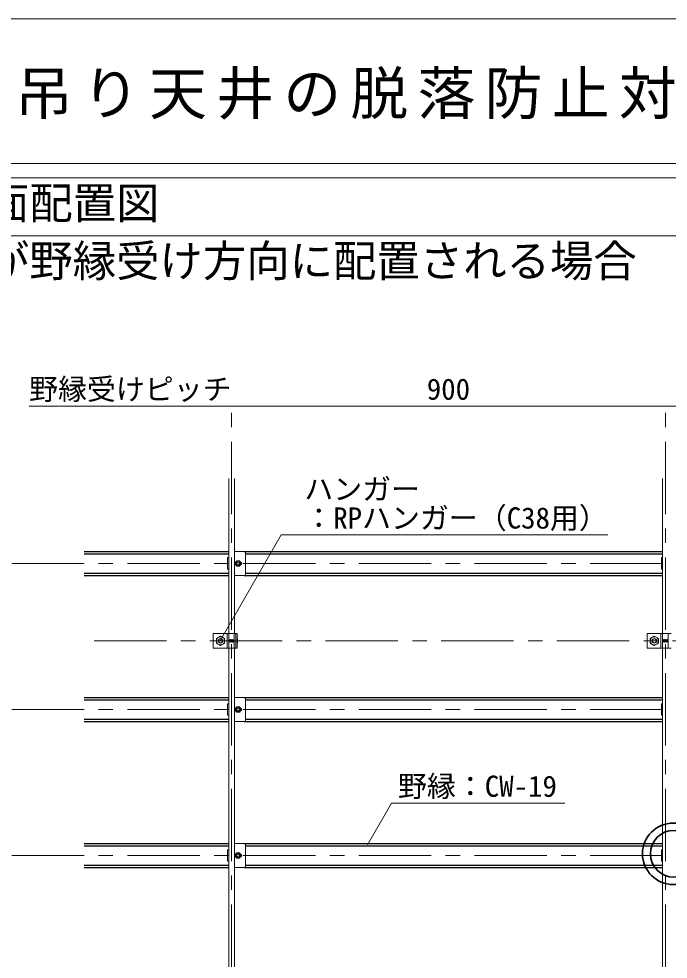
# Model space of a CAD drawing. Units: millimetres at full size, sheet at 1:30; details may follow other scales. Extents: x -5790 to 5910, y -4184 to 4114.
# Drawn here: x -5107 to -3760, y 2163 to 4114 of the extents above; entities that cross this region are included whole.
import ezdxf
from ezdxf.enums import TextEntityAlignment as Align

# ---------------------------------------------------------------- set-up
doc = ezdxf.new("R2010")
doc.units = ezdxf.units.MM
doc.header["$LTSCALE"] = 30
for name, pattern in [('CHAIN1', [8, 5, -1, 1, -1]), ('DASHED1', [1.8, 1.2, -0.6]), ('DASHED2', [3, 2, -1])]:
    doc.linetypes.add(name, pattern=pattern)
for name, color, linetype, lineweight in [('4-0_中心線', 4, 'CHAIN1', 9), ('4-1_吊り材', 7, 'Continuous', 18), ('4-2_野縁受け', 3, 'Continuous', 18), ('4-3_野縁', 2, 'Continuous', 25), ('4-5_寸法', 4, 'Continuous', 9), ('4-6_文字', 7, 'Continuous', 18), ('4-7_金具', 6, 'Continuous', 35), ('4-A_クリップ', 7, 'Continuous', 18), ('4-B_ビス', 7, 'Continuous', 18), ('F-2', 3, 'Continuous', 18), ('F-6_文字', 7, 'Continuous', 18)]:
    doc.layers.add(name, color=color, linetype=linetype, lineweight=lineweight)
doc.styles.add('ＭＳ ゴシック', font='')
doc.styles.get('ＭＳ ゴシック').set_extended_font_data('MS Gothic')

msp = doc.modelspace()

# ---------------------------------------------------------------- linework, layer by layer
at = {"layer": '4-0_中心線'}
for p, q in [((-4665.78, 686.31), (-4665.78, 3310.31)), ((-3765.78, 686.31), (-3765.78, 3310.31)), ((-5121.78, 2983.81), (-2580.78, 2983.81)), ((-4950.79, 2823.31), (-2409.78, 2823.31)), ((-5121.78, 2680.81), (-2580.78, 2680.81)), ((-5121.78, 2377.81), (-2580.78, 2377.81))]:
    msp.add_line(p, q, dxfattribs=at)
at = {"layer": '4-1_吊り材', "linetype": 'DASHED2'}
for p, q in [((-4674.98, 2808.31), (-4674.98, 2838.31)), ((-3774.98, 2808.31), (-3774.98, 2838.31))]:
    msp.add_line(p, q, dxfattribs=at)
at = {"layer": '4-1_吊り材'}
for p, q in [((-4671.78, 2808.31), (-4671.78, 2838.31)), ((-4660.28, 2808.31), (-4660.28, 2838.31)), ((-4657.03, 2808.31), (-4657.03, 2838.31)), ((-4654.12, 2808.31), (-4654.12, 2838.31)), ((-3771.78, 2808.31), (-3771.78, 2838.31)), ((-3760.28, 2808.31), (-3760.28, 2838.31)), ((-4697.28, 2818.4), (-4688.78, 2813.5)), ((-4688.78, 2813.5), (-4680.28, 2818.4)), ((-4680.28, 2818.4), (-4680.28, 2828.22)), ((-3797.28, 2818.4), (-3788.78, 2813.5)), ((-3788.78, 2813.5), (-3780.28, 2818.4)), ((-3780.28, 2818.4), (-3780.28, 2828.22)), ((-4703.78, 2808.31), (-4654.12, 2808.31)), ((-3803.78, 2808.31), (-3754.12, 2808.31))]:
    msp.add_line(p, q, dxfattribs=at)
for points in [[(-4654.12, 2838.31), (-4703.78, 2838.31), (-4703.78, 2808.31)], [(-4697.28, 2818.4), (-4697.28, 2828.22), (-4688.78, 2833.13), (-4680.28, 2828.22)], [(-3754.12, 2838.31), (-3803.78, 2838.31), (-3803.78, 2808.31)], [(-3797.28, 2818.4), (-3797.28, 2828.22), (-3788.78, 2833.13), (-3780.28, 2828.22)]]:
    msp.add_lwpolyline(points, dxfattribs=at)
for centre, radius in [((-4688.78, 2823.31), 8.5), ((-3788.78, 2823.31), 8.5), ((-4688.78, 2823.31), 4.76), ((-3788.78, 2823.31), 4.76)]:
    msp.add_circle(centre, radius, dxfattribs=at)
at = {"layer": '4-1_吊り材', "linetype": 'DASHED1'}
for centre in [(-4688.78, 2823.31), (-3788.78, 2823.31)]:
    msp.add_circle(centre, 4.25, dxfattribs=at)
at = {"layer": '4-2_野縁受け'}
for p, q in [((-4671.78, 2838.31), (-4671.78, 3160.31)), ((-4659.78, 2838.31), (-4659.78, 3160.31)), ((-3771.78, 2838.31), (-3771.78, 3160.31)), ((-4671.78, 1938.31), (-4671.78, 2808.31)), ((-4659.78, 1938.31), (-4659.78, 2808.31)), ((-3771.78, 1938.31), (-3771.78, 2808.31))]:
    msp.add_line(p, q, dxfattribs=at)
at = {"layer": '4-3_野縁'}
for p, q in [((-4971.78, 3008.81), (-4671.78, 3008.81)), ((-4639.78, 3008.81), (-3771.78, 3008.81)), ((-4971.78, 3003.81), (-4671.78, 3003.81)), ((-4636.78, 3003.81), (-3771.78, 3003.81)), ((-4971.78, 2963.81), (-4671.78, 2963.81)), ((-4971.78, 2958.81), (-4671.78, 2958.81)), ((-4639.78, 2958.81), (-3771.78, 2958.81)), ((-4636.78, 2963.81), (-3771.78, 2963.81)), ((-4971.78, 2705.81), (-4671.78, 2705.81)), ((-4971.78, 2700.81), (-4671.78, 2700.81)), ((-4639.78, 2705.81), (-3771.78, 2705.81)), ((-4636.78, 2700.81), (-3771.78, 2700.81)), ((-4971.78, 2660.81), (-4671.78, 2660.81)), ((-4971.78, 2655.81), (-4671.78, 2655.81)), ((-4639.78, 2655.81), (-3771.78, 2655.81)), ((-4636.78, 2660.81), (-3771.78, 2660.81)), ((-4971.78, 2402.81), (-4671.78, 2402.81)), ((-4639.78, 2402.81), (-3771.78, 2402.81)), ((-4971.78, 2397.81), (-4671.78, 2397.81)), ((-4636.78, 2397.81), (-3771.78, 2397.81)), ((-4971.78, 2357.81), (-4671.78, 2357.81)), ((-4971.78, 2352.81), (-4671.78, 2352.81)), ((-4639.78, 2352.81), (-3771.78, 2352.81)), ((-4636.78, 2357.81), (-3771.78, 2357.81))]:
    msp.add_line(p, q, dxfattribs=at)
at = {"layer": '4-5_寸法'}
for p, q in [((-5085.78, 3310.31), (-3765.78, 3310.31)), ((-3765.78, 3310.31), (-2865.78, 3310.31))]:
    msp.add_line(p, q, dxfattribs=at)
at = {"layer": '4-6_文字'}
for p, q in [((-4562.62, 3042.99), (-4688.51, 2824.94)), ((-4562.62, 3042.99), (-3884.9, 3042.99)), ((-4333.89, 2486.4), (-4383.89, 2399.8)), ((-4333.89, 2486.4), (-3974.2, 2486.4))]:
    msp.add_line(p, q, dxfattribs=at)
at = {"layer": '4-7_金具'}
for centre, radius in [((-3749.56, 2381.41), 63.79), ((-3748.47, 2381.42), 48.52)]:
    msp.add_circle(centre, radius, dxfattribs=at)
at = {"layer": '4-A_クリップ'}
for p, q in [((-4639.78, 3008.81), (-4659.78, 3008.81)), ((-4636.78, 2961.81), (-4636.78, 3005.81)), ((-4636.78, 3004.53), (-4636.78, 2963.09)), ((-4671.78, 2971.82), (-4674.08, 2971.82)), ((-3771.78, 2971.82), (-3774.08, 2971.82)), ((-4659.78, 2958.81), (-4639.78, 2958.81)), ((-4639.78, 2705.81), (-4659.78, 2705.81)), ((-4636.78, 2658.81), (-4636.78, 2702.81)), ((-4636.78, 2701.53), (-4636.78, 2660.09)), ((-4671.78, 2668.82), (-4674.08, 2668.82)), ((-4659.78, 2655.81), (-4639.78, 2655.81)), ((-3771.78, 2668.82), (-3774.08, 2668.82)), ((-4639.78, 2402.81), (-4659.78, 2402.81)), ((-4636.78, 2355.81), (-4636.78, 2399.81)), ((-4636.78, 2398.53), (-4636.78, 2357.09)), ((-4671.78, 2365.82), (-4674.08, 2365.82)), ((-3771.78, 2365.82), (-3774.08, 2365.82)), ((-4659.78, 2352.81), (-4639.78, 2352.81))]:
    msp.add_line(p, q, dxfattribs=at)
for points in [[(-4674.08, 2971.82), (-4674.08, 2995.82), (-4671.78, 2995.82)], [(-3774.08, 2971.82), (-3774.08, 2995.82), (-3771.78, 2995.82)], [(-4674.08, 2668.82), (-4674.08, 2692.82), (-4671.78, 2692.82)], [(-3774.08, 2668.82), (-3774.08, 2692.82), (-3771.78, 2692.82)], [(-4674.08, 2365.82), (-4674.08, 2389.82), (-4671.78, 2389.82)], [(-3774.08, 2365.82), (-3774.08, 2389.82), (-3771.78, 2389.82)]]:
    msp.add_lwpolyline(points, dxfattribs=at)
for centre, radius, start, end in [((-4639.78, 3005.81), 3, 0, 90), ((-4656.53, 2983.81), 3.25, 94.04304, 265.95748), ((-4648.03, 2983.81), 3.25, 274.042, 85.95748), ((-4639.78, 2961.81), 3, 270, 0), ((-4639.78, 2702.81), 3, 0, 90), ((-4656.53, 2680.81), 3.25, 94.04304, 265.95748), ((-4648.03, 2680.81), 3.25, 274.042, 85.95748), ((-4639.78, 2658.81), 3, 270, 0), ((-4639.78, 2399.81), 3, 0, 90), ((-4656.53, 2377.81), 3.25, 94.04304, 265.95748), ((-4648.03, 2377.81), 3.25, 274.042, 85.95748), ((-4639.78, 2355.81), 3, 270, 0)]:
    msp.add_arc(centre, radius, start, end, dxfattribs=at)
at = {"layer": '4-B_ビス'}
for p, q in [((-4671.78, 2825.55), (-4671.72, 2825.49)), ((-4671.78, 2820.86), (-4671.72, 2820.8)), ((-4671.72, 2825.49), (-4671.41, 2821.11)), ((-4671.72, 2820.8), (-4671.41, 2821.11)), ((-4671.41, 2825.49), (-4671.09, 2821.11)), ((-4670.78, 2825.49), (-4670.47, 2821.11)), ((-4670.78, 2825.49), (-4670.47, 2825.49)), ((-4670.47, 2825.49), (-4670.16, 2825.8)), ((-4670.47, 2825.49), (-4670.16, 2821.11)), ((-4670.47, 2821.11), (-4670.16, 2821.11)), ((-4670.16, 2825.8), (-4669.84, 2825.49)), ((-4669.84, 2825.49), (-4669.53, 2821.11)), ((-4669.53, 2825.49), (-4669.22, 2821.11)), ((-4668.91, 2825.49), (-4668.59, 2821.11)), ((-4668.59, 2825.49), (-4668.28, 2821.11)), ((-4667.97, 2825.49), (-4667.66, 2821.11)), ((-4667.66, 2825.49), (-4667.34, 2821.11)), ((-4667.03, 2825.49), (-4666.72, 2821.11)), ((-4666.72, 2825.49), (-4666.41, 2821.11)), ((-4666.09, 2825.49), (-4665.78, 2821.11)), ((-4665.78, 2825.49), (-4665.47, 2821.11)), ((-4665.16, 2825.49), (-4664.84, 2821.11)), ((-4664.84, 2825.49), (-4664.53, 2821.11)), ((-4664.22, 2825.49), (-4663.91, 2821.11)), ((-4664.22, 2825.49), (-4663.91, 2825.49)), ((-4663.91, 2825.49), (-4663.59, 2825.8)), ((-4663.91, 2825.49), (-4663.59, 2821.11)), ((-4663.91, 2821.11), (-4663.59, 2821.11)), ((-4663.59, 2825.8), (-4663.28, 2825.49)), ((-4663.28, 2825.49), (-4662.97, 2821.11)), ((-4662.97, 2825.49), (-4662.66, 2821.11)), ((-4662.34, 2825.49), (-4662.03, 2821.11)), ((-4662.03, 2825.49), (-4661.72, 2821.11)), ((-4661.41, 2825.49), (-4661.09, 2821.11)), ((-4661.09, 2825.49), (-4660.78, 2821.11)), ((-4660.47, 2825.49), (-4660.28, 2825.49)), ((-4660.47, 2825.49), (-4660.28, 2822.88)), ((-4660.47, 2820.8), (-4660.28, 2820.99)), ((-4653.53, 2819.83), (-4653.53, 2826.76)), ((-3771.78, 2825.55), (-3771.72, 2825.49)), ((-3771.78, 2820.86), (-3771.72, 2820.8)), ((-3771.72, 2825.49), (-3771.41, 2821.11)), ((-3771.72, 2820.8), (-3771.41, 2821.11)), ((-3771.41, 2825.49), (-3771.09, 2821.11)), ((-3770.78, 2825.49), (-3770.47, 2821.11)), ((-3770.78, 2825.49), (-3770.47, 2825.49)), ((-3770.47, 2825.49), (-3770.16, 2825.8)), ((-3770.47, 2825.49), (-3770.16, 2821.11)), ((-3770.47, 2821.11), (-3770.16, 2821.11)), ((-3770.16, 2825.8), (-3769.84, 2825.49)), ((-3769.84, 2825.49), (-3769.53, 2821.11)), ((-3769.53, 2825.49), (-3769.22, 2821.11)), ((-3768.91, 2825.49), (-3768.59, 2821.11)), ((-3768.59, 2825.49), (-3768.28, 2821.11)), ((-3767.97, 2825.49), (-3767.66, 2821.11)), ((-3767.66, 2825.49), (-3767.34, 2821.11)), ((-3767.03, 2825.49), (-3766.72, 2821.11)), ((-3766.72, 2825.49), (-3766.41, 2821.11)), ((-3766.09, 2825.49), (-3765.78, 2821.11)), ((-3765.78, 2825.49), (-3765.47, 2821.11)), ((-3765.16, 2825.49), (-3764.84, 2821.11)), ((-3764.84, 2825.49), (-3764.53, 2821.11)), ((-3764.22, 2825.49), (-3763.91, 2821.11)), ((-3764.22, 2825.49), (-3763.91, 2825.49)), ((-3763.91, 2825.49), (-3763.59, 2825.8)), ((-3763.91, 2825.49), (-3763.59, 2821.11)), ((-3763.91, 2821.11), (-3763.59, 2821.11)), ((-3763.59, 2825.8), (-3763.28, 2825.49)), ((-3763.28, 2825.49), (-3762.97, 2821.11)), ((-3762.97, 2825.49), (-3762.66, 2821.11)), ((-3762.34, 2825.49), (-3762.03, 2821.11)), ((-3762.03, 2825.49), (-3761.72, 2821.11)), ((-3761.41, 2825.49), (-3761.09, 2821.11)), ((-3761.09, 2825.49), (-3760.78, 2821.11)), ((-3760.47, 2825.49), (-3760.28, 2825.49)), ((-3760.47, 2825.49), (-3760.28, 2822.88)), ((-3760.47, 2820.8), (-3760.28, 2820.99))]:
    msp.add_line(p, q, dxfattribs=at)
for points in [[(-4655.46, 2978.31), (-4658.63, 2983.81), (-4655.46, 2989.31), (-4649.11, 2989.31), (-4645.93, 2983.81), (-4649.11, 2978.31)], [(-4655.46, 2675.31), (-4658.63, 2680.81), (-4655.46, 2686.31), (-4649.11, 2686.31), (-4645.93, 2680.81), (-4649.11, 2675.31)], [(-4655.46, 2372.31), (-4658.63, 2377.81), (-4655.46, 2383.31), (-4649.11, 2383.31), (-4645.93, 2377.81), (-4649.11, 2372.31)]]:
    msp.add_lwpolyline(points, close=True, dxfattribs=at)
for points in [[(-4671.72, 2825.49), (-4671.41, 2825.49), (-4671.09, 2825.8), (-4670.78, 2825.49)], [(-4671.41, 2821.11), (-4671.09, 2821.11), (-4670.78, 2820.8), (-4670.47, 2821.11)], [(-4670.16, 2821.11), (-4669.84, 2820.8), (-4669.53, 2821.11)], [(-4669.84, 2825.49), (-4669.53, 2825.49), (-4669.22, 2825.8), (-4668.91, 2825.49)], [(-4669.53, 2821.11), (-4669.22, 2821.11), (-4668.91, 2820.8), (-4668.59, 2821.11)], [(-4668.91, 2825.49), (-4668.59, 2825.49), (-4668.28, 2825.8), (-4667.97, 2825.49)], [(-4668.59, 2821.11), (-4668.28, 2821.11), (-4667.97, 2820.8), (-4667.66, 2821.11)], [(-4667.97, 2825.49), (-4667.66, 2825.49), (-4667.34, 2825.8), (-4667.03, 2825.49)], [(-4667.66, 2821.11), (-4667.34, 2821.11), (-4667.03, 2820.8), (-4666.72, 2821.11)], [(-4667.03, 2825.49), (-4666.72, 2825.49), (-4666.41, 2825.8), (-4666.09, 2825.49)], [(-4666.72, 2821.11), (-4666.41, 2821.11), (-4666.09, 2820.8), (-4665.78, 2821.11)], [(-4666.09, 2825.49), (-4665.78, 2825.49), (-4665.47, 2825.8), (-4665.16, 2825.49)], [(-4665.78, 2821.11), (-4665.47, 2821.11), (-4665.16, 2820.8), (-4664.84, 2821.11)], [(-4665.16, 2825.49), (-4664.84, 2825.49), (-4664.53, 2825.8), (-4664.22, 2825.49)], [(-4664.84, 2821.11), (-4664.53, 2821.11), (-4664.22, 2820.8), (-4663.91, 2821.11)], [(-4663.59, 2821.11), (-4663.28, 2820.8), (-4662.97, 2821.11)], [(-4663.28, 2825.49), (-4662.97, 2825.49), (-4662.66, 2825.8), (-4662.34, 2825.49)], [(-4662.97, 2821.11), (-4662.66, 2821.11), (-4662.34, 2820.8), (-4662.03, 2821.11)], [(-4662.34, 2825.49), (-4662.03, 2825.49), (-4661.72, 2825.8), (-4661.41, 2825.49)], [(-4662.03, 2821.11), (-4661.72, 2821.11), (-4661.41, 2820.8), (-4661.09, 2821.11)], [(-4661.41, 2825.49), (-4661.09, 2825.49), (-4660.78, 2825.8), (-4660.47, 2825.49)], [(-4661.09, 2821.11), (-4660.78, 2821.11), (-4660.47, 2820.8)], [(-3771.72, 2825.49), (-3771.41, 2825.49), (-3771.09, 2825.8), (-3770.78, 2825.49)], [(-3771.41, 2821.11), (-3771.09, 2821.11), (-3770.78, 2820.8), (-3770.47, 2821.11)], [(-3770.16, 2821.11), (-3769.84, 2820.8), (-3769.53, 2821.11)], [(-3769.84, 2825.49), (-3769.53, 2825.49), (-3769.22, 2825.8), (-3768.91, 2825.49)], [(-3769.53, 2821.11), (-3769.22, 2821.11), (-3768.91, 2820.8), (-3768.59, 2821.11)], [(-3768.91, 2825.49), (-3768.59, 2825.49), (-3768.28, 2825.8), (-3767.97, 2825.49)], [(-3768.59, 2821.11), (-3768.28, 2821.11), (-3767.97, 2820.8), (-3767.66, 2821.11)], [(-3767.97, 2825.49), (-3767.66, 2825.49), (-3767.34, 2825.8), (-3767.03, 2825.49)], [(-3767.66, 2821.11), (-3767.34, 2821.11), (-3767.03, 2820.8), (-3766.72, 2821.11)], [(-3767.03, 2825.49), (-3766.72, 2825.49), (-3766.41, 2825.8), (-3766.09, 2825.49)], [(-3766.72, 2821.11), (-3766.41, 2821.11), (-3766.09, 2820.8), (-3765.78, 2821.11)], [(-3766.09, 2825.49), (-3765.78, 2825.49), (-3765.47, 2825.8), (-3765.16, 2825.49)], [(-3765.78, 2821.11), (-3765.47, 2821.11), (-3765.16, 2820.8), (-3764.84, 2821.11)], [(-3765.16, 2825.49), (-3764.84, 2825.49), (-3764.53, 2825.8), (-3764.22, 2825.49)], [(-3764.84, 2821.11), (-3764.53, 2821.11), (-3764.22, 2820.8), (-3763.91, 2821.11)], [(-3763.59, 2821.11), (-3763.28, 2820.8), (-3762.97, 2821.11)], [(-3763.28, 2825.49), (-3762.97, 2825.49), (-3762.66, 2825.8), (-3762.34, 2825.49)], [(-3762.97, 2821.11), (-3762.66, 2821.11), (-3762.34, 2820.8), (-3762.03, 2821.11)], [(-3762.34, 2825.49), (-3762.03, 2825.49), (-3761.72, 2825.8), (-3761.41, 2825.49)], [(-3762.03, 2821.11), (-3761.72, 2821.11), (-3761.41, 2820.8), (-3761.09, 2821.11)], [(-3761.41, 2825.49), (-3761.09, 2825.49), (-3760.78, 2825.8), (-3760.47, 2825.49)], [(-3761.09, 2821.11), (-3760.78, 2821.11), (-3760.47, 2820.8)]]:
    msp.add_lwpolyline(points, dxfattribs=at)
for centre, radius in [((-4652.28, 2983.81), 5.24), ((-4652.28, 2983.81), 3.5), ((-4652.28, 2680.81), 5.24), ((-4652.28, 2680.81), 3.5), ((-4652.28, 2377.81), 5.24), ((-4652.28, 2377.81), 3.5)]:
    msp.add_circle(centre, radius, dxfattribs=at)
at = {"layer": '4-B_ビス', "linetype": 'DASHED1'}
for centre in [(-4652.28, 2983.81), (-4652.28, 2680.81), (-4652.28, 2377.81)]:
    msp.add_circle(centre, 2.75, dxfattribs=at)
at = {"layer": '4-B_ビス'}
for centre, radius, start, end in [((-4654.87, 2826.76), 1.33, 303.93712, 56.06288), ((-4657.87, 2823.3), 4.33, 329.77861, 30.22139), ((-4654.87, 2819.83), 1.33, 303.93712, 56.06288)]:
    msp.add_arc(centre, radius, start, end, dxfattribs=at)
at = {"layer": 'F-2'}
for p, q in [((-5790.28, 4113.86), (5909.72, 4113.86)), ((-5790.28, 3813.86), (5909.72, 3813.86)), ((-5790.28, 3783.86), (5909.72, 3783.86)), ((-5790.28, 3663.86), (5909.72, 3663.86))]:
    msp.add_line(p, q, dxfattribs=at)

# ---------------------------------------------------------------- texts
at = {"layer": '4-5_寸法', "style": 'ＭＳ ゴシック'}
for s, p in [('野縁受けピッチ', (-5085.78, 3310.31)), ('900', (-4260.78, 3310.31))]:
    msp.add_text(s, height=43.99, dxfattribs=at).set_placement(p, align=Align.BOTTOM_LEFT)
at = {"layer": '4-6_文字', "color": 4, "style": 'ＭＳ ゴシック'}
for s, p in [('ハンガー', (-4514.9, 3102.99)), ('：RPハンガー（C38用）', (-4514.9, 3042.99)), ('野縁：CW-19', (-4320.56, 2486.4))]:
    msp.add_text(s, height=43.99, dxfattribs=at).set_placement(p, align=Align.BOTTOM_LEFT)
at = {"layer": 'F-6_文字', "style": 'ＭＳ ゴシック'}
for s, p in [('□各部材の平面配置図', (-5715.28, 3678.86)), ('\u3000○斜め部材が野縁受け方向に配置される場合', (-5715.28, 3558.86))]:
    msp.add_text(s, height=65.98, dxfattribs=at).set_placement(p, align=Align.BOTTOM_LEFT)
at = {"layer": 'F-6_文字', "color": 2, "insert": (-5115.28, 3903.86), "char_height": 87.98, "attachment_point": 7, "style": 'ＭＳ ゴシック'}
msp.add_mtext('\\T1.16;吊り天井の脱落防止対策（新耐震FullPower天井\\~JIS19形仕様標準図【BKGスライドⅡ】）', dxfattribs=at)

doc.saveas('drawing.dxf')
